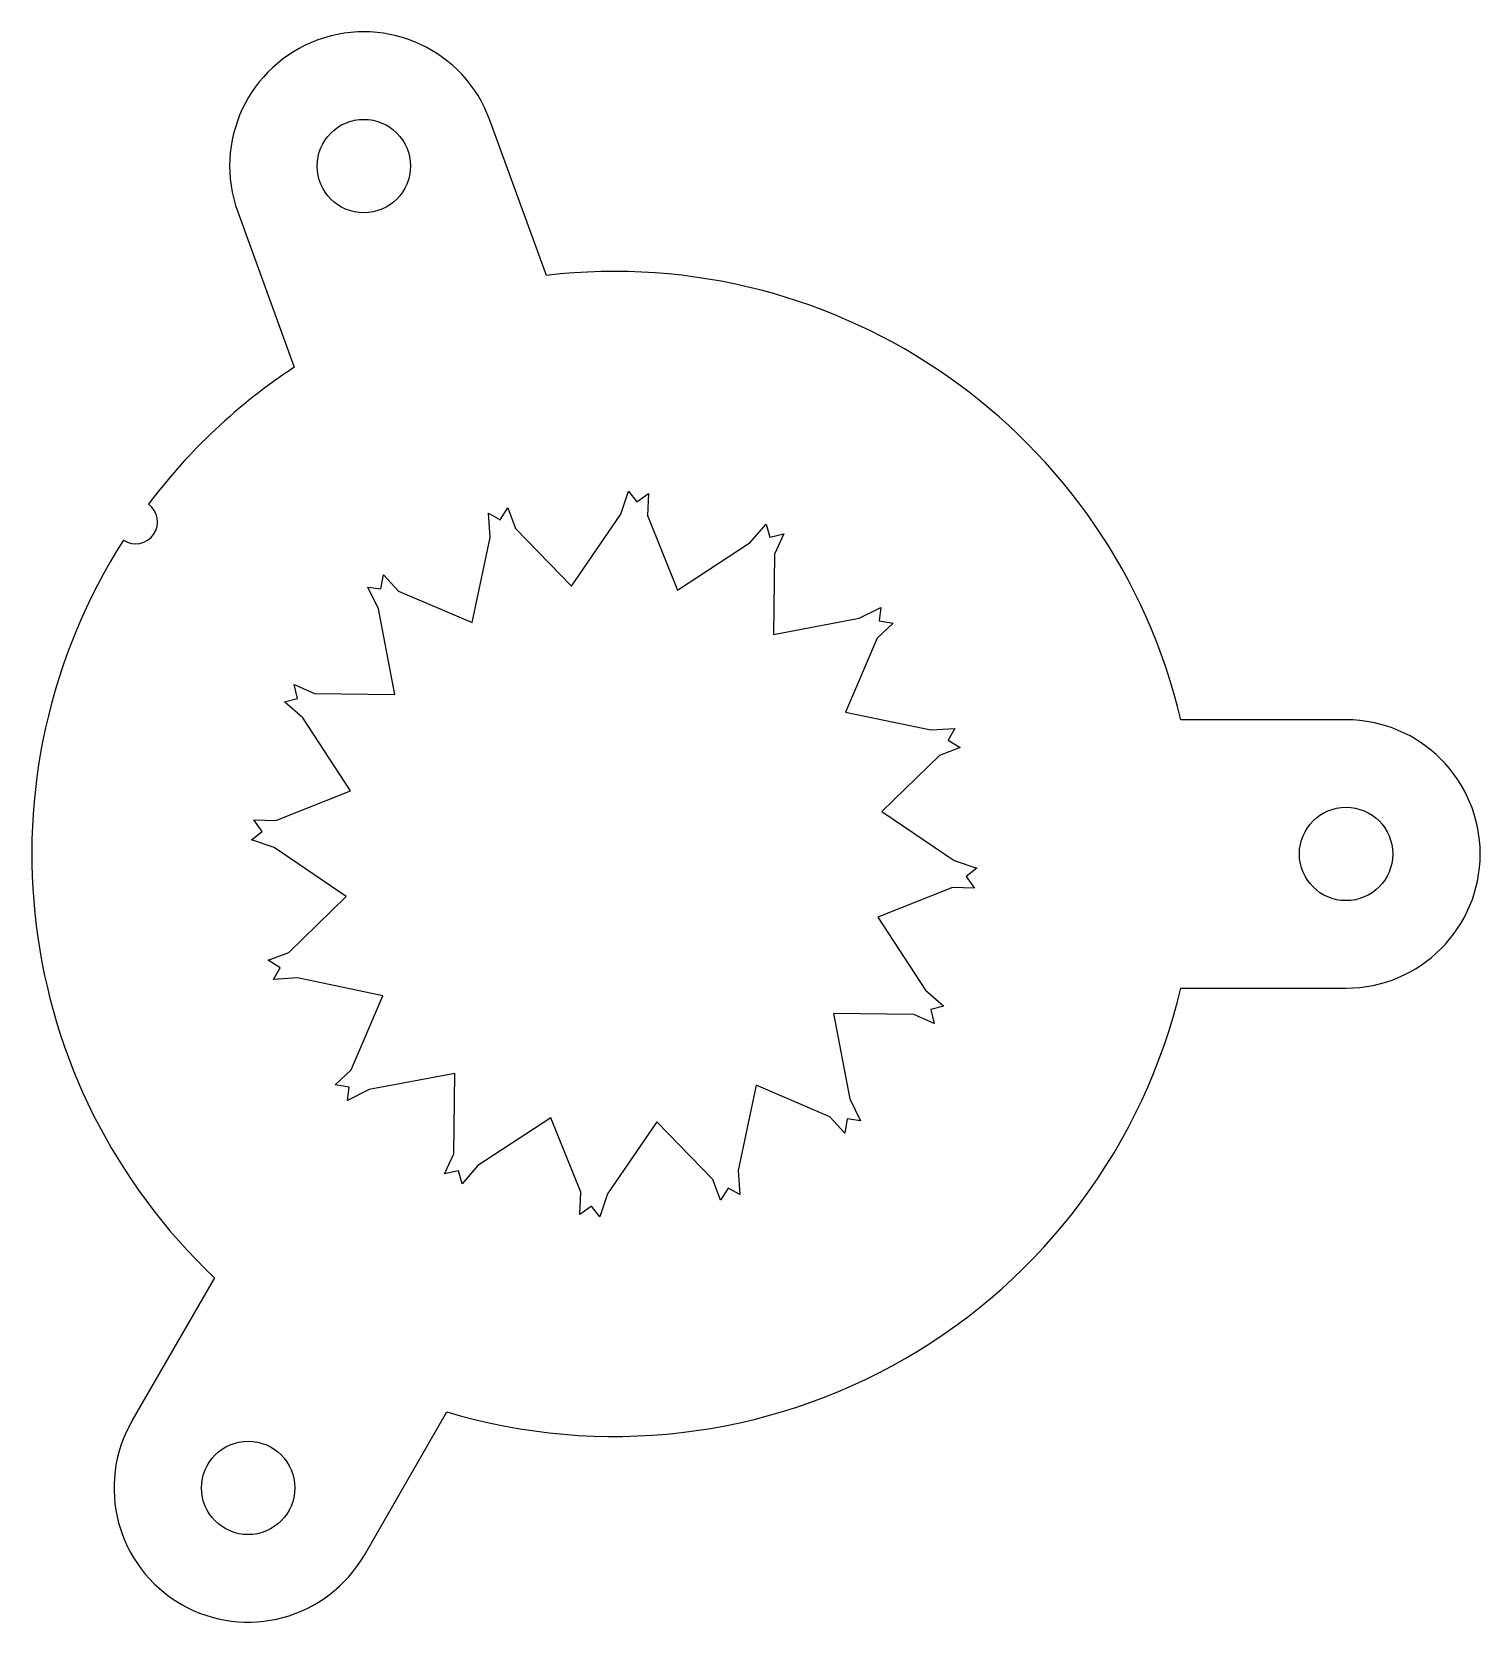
# Model space of a CAD drawing. Header units: millimetres. Extents: x -40 to 59, y -53 to 56.
import ezdxf

# ---------------------------------------------------------------- set-up
doc = ezdxf.new("R2010")
doc.units = ezdxf.units.MM

msp = doc.modelspace()

# ---------------------------------------------------------------- linework, layer by layer
for p, q in [((-4.65, 39.67), (-8.52, 50.32)), ((-25.81, 44.03), (-21.94, 33.38)), ((0.45, 23.31), (0.98, 24.88)), ((0.98, 24.88), (1.55, 24.15)), ((1.55, 24.15), (2.35, 24.72)), ((2.35, 24.72), (2.29, 23.2)), ((-8.61, 23.36), (-7.81, 22.91)), ((-8.5, 21.71), (-8.61, 23.36)), ((-7.81, 22.91), (-7.29, 23.73)), ((-7.29, 23.73), (-6.76, 22.31)), ((-2.92, 18.37), (0.45, 23.31)), ((2.29, 23.2), (4.34, 18.09)), ((-6.76, 22.31), (-2.92, 18.37)), ((9.34, 21.36), (10.43, 22.61)), ((10.43, 22.61), (10.67, 21.72)), ((10.67, 21.72), (11.63, 21.94)), ((11.63, 21.94), (11, 20.56)), ((-9.73, 15.86), (-8.5, 21.71)), ((4.34, 18.09), (9.34, 21.36)), ((11, 20.56), (10.93, 15.05)), ((-15.99, 18.17), (-15.82, 19.14)), ((-15.82, 19.14), (-14.79, 18.03)), ((-16.9, 18.29), (-15.99, 18.17)), ((-16.16, 16.8), (-16.9, 18.29)), ((-14.79, 18.03), (-9.73, 15.86)), ((-15.05, 10.93), (-16.16, 16.8)), ((16.8, 16.16), (18.29, 16.9)), ((18.29, 16.9), (18.17, 15.99)), ((10.93, 15.05), (16.8, 16.16)), ((19.14, 15.82), (18.03, 14.79)), ((18.17, 15.99), (19.14, 15.82)), ((18.03, 14.79), (15.86, 9.73)), ((-21.94, 11.63), (-20.56, 11)), ((-21.72, 10.67), (-21.94, 11.63)), ((-20.56, 11), (-15.05, 10.93)), ((-22.61, 10.43), (-21.72, 10.67)), ((-21.36, 9.34), (-22.61, 10.43)), ((-18.09, 4.34), (-21.36, 9.34)), ((15.86, 9.73), (21.71, 8.5)), ((50.2, 9.2), (38.87, 9.2)), ((21.71, 8.5), (23.36, 8.61)), ((23.36, 8.61), (22.91, 7.81)), ((22.91, 7.81), (23.73, 7.29)), ((22.31, 6.76), (18.37, 2.92)), ((23.73, 7.29), (22.31, 6.76)), ((-23.2, 2.29), (-18.09, 4.34)), ((-24.72, 2.35), (-23.2, 2.29)), ((-24.15, 1.55), (-24.72, 2.35)), ((18.37, 2.92), (23.31, -0.45)), ((-24.88, 0.98), (-24.15, 1.55)), ((-23.31, 0.45), (-24.88, 0.98)), ((-18.37, -2.92), (-23.31, 0.45)), ((23.31, -0.45), (24.88, -0.98)), ((24.88, -0.98), (24.15, -1.55)), ((24.15, -1.55), (24.72, -2.35)), ((-22.31, -6.76), (-18.37, -2.92)), ((23.2, -2.29), (18.09, -4.34)), ((24.72, -2.35), (23.2, -2.29)), ((18.09, -4.34), (21.36, -9.34)), ((-23.73, -7.29), (-22.31, -6.76)), ((-22.91, -7.81), (-23.73, -7.29)), ((-23.36, -8.61), (-22.91, -7.81)), ((-21.71, -8.5), (-23.36, -8.61)), ((-15.86, -9.73), (-21.71, -8.5)), ((-18.03, -14.79), (-15.86, -9.73)), ((21.36, -9.34), (22.61, -10.43)), ((38.87, -9.2), (50.2, -9.2)), ((22.61, -10.43), (21.72, -10.67)), ((21.72, -10.67), (21.94, -11.63)), ((15.05, -10.93), (16.16, -16.8)), ((20.56, -11), (15.05, -10.93)), ((21.94, -11.63), (20.56, -11)), ((-19.14, -15.82), (-18.03, -14.79)), ((-10.93, -15.05), (-16.8, -16.16)), ((-11, -20.56), (-10.93, -15.05)), ((-18.17, -15.99), (-19.14, -15.82)), ((-18.29, -16.9), (-18.17, -15.99)), ((-16.8, -16.16), (-18.29, -16.9)), ((9.73, -15.86), (8.5, -21.71)), ((14.79, -18.03), (9.73, -15.86)), ((16.16, -16.8), (16.9, -18.29)), ((-4.34, -18.09), (-9.34, -21.36)), ((-2.29, -23.2), (-4.34, -18.09)), ((2.92, -18.37), (-0.45, -23.31)), ((6.76, -22.31), (2.92, -18.37)), ((15.82, -19.14), (14.79, -18.03)), ((15.99, -18.17), (15.82, -19.14)), ((16.9, -18.29), (15.99, -18.17)), ((-11.63, -21.94), (-11, -20.56)), ((-10.67, -21.72), (-11.63, -21.94)), ((-10.43, -22.61), (-10.67, -21.72)), ((-9.34, -21.36), (-10.43, -22.61)), ((8.5, -21.71), (8.61, -23.36)), ((7.29, -23.73), (6.76, -22.31)), ((-2.35, -24.72), (-2.29, -23.2)), ((-0.45, -23.31), (-0.98, -24.88)), ((7.81, -22.91), (7.29, -23.73)), ((8.61, -23.36), (7.81, -22.91)), ((-1.55, -24.15), (-2.35, -24.72)), ((-0.98, -24.88), (-1.55, -24.15)), ((-27.4, -29.06), (-33.07, -38.87)), ((-17.13, -48.07), (-11.47, -38.26))]:
    msp.add_line(p, q)
for centre in [(-17.17, 47.17), (50.2, 0), (-25.1, -43.47)]:
    msp.add_circle(centre, 3.2)
for centre, radius, start, end in [((-17.17, 47.17), 9.2, 20, 200), ((0, 0), 39.94, 13.3173, 96.6827), ((0, 0), 39.94, 123.3173, 143.0981), ((-32.82, 22.77), 1.5, 236.326, 414.174), ((0, 0), 39.94, 147.4019, 226.6827), ((50.2, 0), 9.2, -90, 90), ((0, 0), 39.94, 253.3173, 346.6827), ((-25.1, -43.47), 9.2, 150, 330)]:
    msp.add_arc(centre, radius, start, end)

doc.saveas('drawing.dxf')
